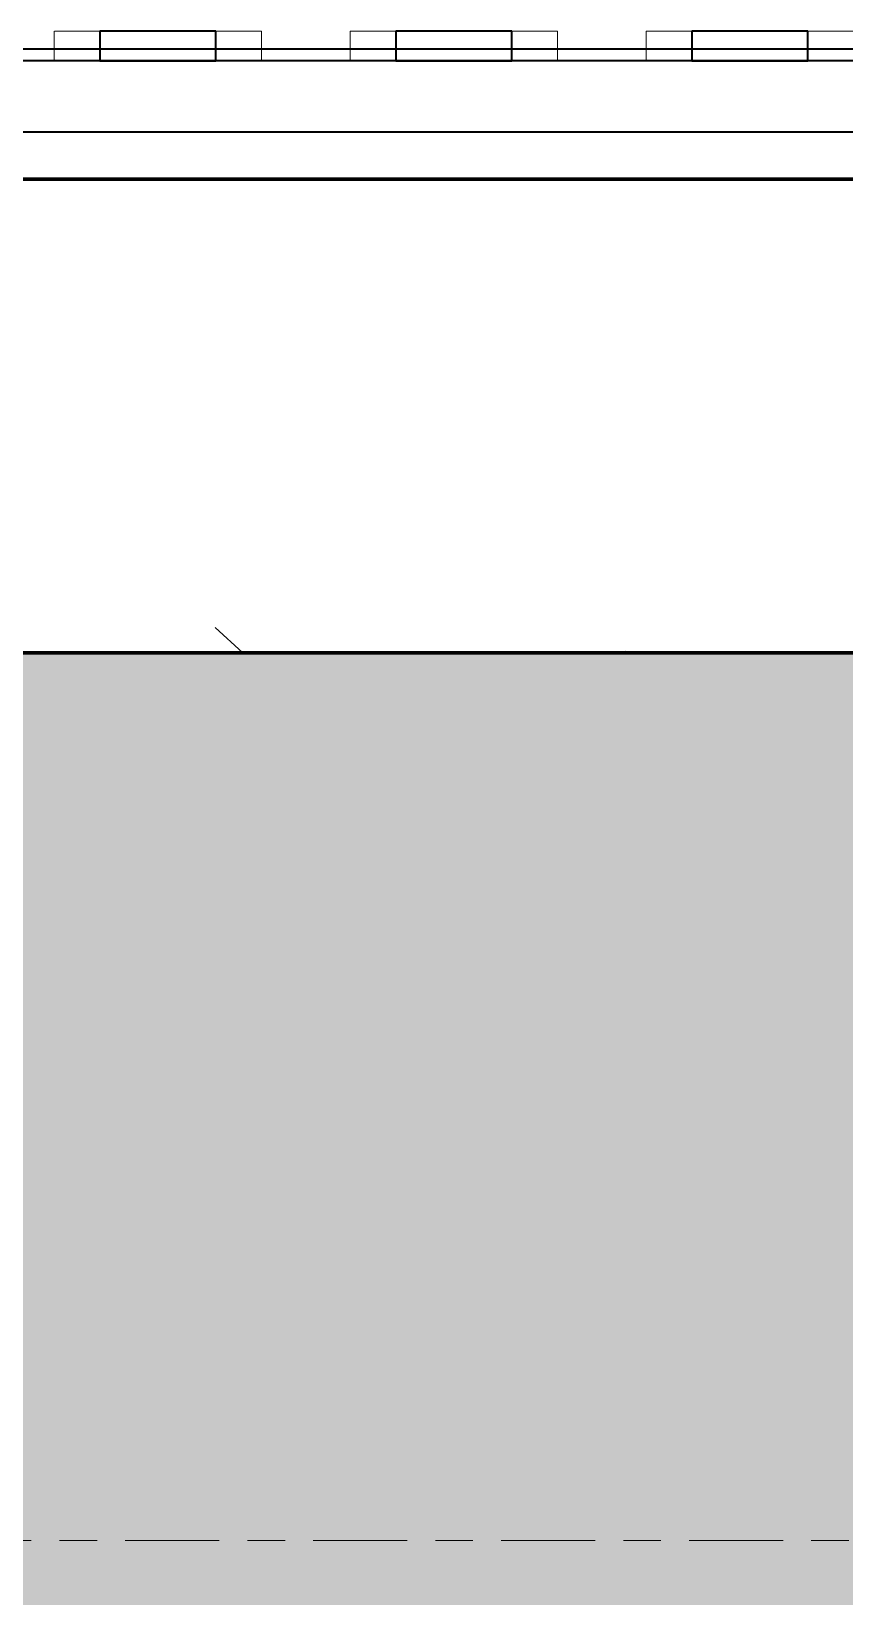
# Model space of a CAD drawing. Header units: millimetres. Extents: x -153298 to 620751, y -313239 to 250031.
# Drawn here: x 103391.8 to 103529.2, y -294156.3 to -293891.8 of the extents above; entities that cross this region are included whole.
import ezdxf

# ---------------------------------------------------------------- set-up
doc = ezdxf.new("R2010")
doc.units = ezdxf.units.MM
doc.linetypes.add('Centre', pattern=[31.75, 6.35, -4.7625, 15.875, -4.7625])
for name, color, linetype, lineweight in [('A-DETL', 7, 'Continuous', 70), ('A-DETL-GENF', 7, 'Continuous', 35), ('A-FLOR-FNSH', 7, 'Continuous', 70), ('A-FLOR-LEVL', 7, 'Continuous', 35), ('A-FLOR-PATT', 7, 'Continuous', 70), ('A-GENM', 7, 'Continuous', 9)]:
    doc.layers.add(name, color=color, linetype=linetype, lineweight=lineweight)
pattern_1 = [(50, (108217.3, -305821.75), (728.737, -63.756), [76.2, -838.2]), (355, (108217.3, -305821.75), (-140.972, 764.228), [60.96, -670.56]), (100.451, (108278, -305827.1), (587.77, 700.467), [64.76, -712.36]), (46.184, (108217.3, -305618.55), (1084.316, -168.17), [114.3, -1257.3]), (96.636, (108307.7, -305632.6), (949.61, 989.71), [97.14, -1068.54]), (351.184, (108217.3, -305618.6), (949.62, 989.7), [91.44, -1005.84]), (21, (108318.9, -305669.35), (606.458, -409.061), [76.2, -838.2]), (326, (108318.9, -305669.35), (247.208, 736.753), [60.96, -670.56]), (71.451, (108369.44, -305703.44), (853.668, 327.685), [64.76, -712.36]), (37.5, (108217.3, -305821.75), (12.3547, 338.2201), [33.528, -628.904, 33.528, -647.192, -673.1]), (37.5, (108217.3, -305821.75), (12.3547, 338.2201), [-1343.152, 33.528, -639.572]), (7.5, (108217.3, -305821.75), (267.279, 400.722), [33.528, -354.584, 33.528, -613.664, -256.54]), (7.5, (108217.3, -305821.75), (267.279, 400.722), [-1035.304, 33.528, -223.012]), (327.5, (107990.73, -305821.75), (542.3633, -22.9153), [33.528, -220.472, 33.528, -758.952, -1051.56]), (327.5, (107990.73, -305821.75), (542.3633, -22.9153), [-1046.48, 33.528, -1018.032]), (317.5, (107889.13, -305821.75), (592.517, 101.707), [33.528, -296.672, 33.528, -492.76, -746.76]), (317.5, (107889.13, -305821.75), (592.517, 101.707), [-856.488, 33.528, -713.232])]

# ---------------------------------------------------------------- blocks, each defined once
blk = doc.blocks.new('DPA_GM_Tactile Tile Line Base - Decision Tactile-16424243-2120-01 ENTRANCE 1 SECTION A')
at = {"layer": 'A-GENM', "color": 7}
for p, q in [((-879854.56, 102555), (-879854.56, 102550)), ((-879854.56, 102555), (-879854.56, 102552)), ((-879854.56, 102555), (-879854.56, 102552)), ((-879854.56, 102555), (-879854.56, 102552)), ((-879854.56, 102555), (-879854.56, 102552)), ((-879854.56, 102555), (-879854.56, 102552)), ((-879854.56, 102555), (-879854.56, 102552)), ((-879854.56, 102555), (-879854.56, 102552)), ((-879854.56, 102555), (-879854.56, 102552)), ((-879854.56, 102555), (-879854.56, 102552)), ((-879854.56, 102555), (-879854.56, 102552)), ((-879854.56, 102555), (-879854.56, 102552)), ((-879854.56, 102555), (-879854.56, 102552)), ((-879854.56, 102555), (-879854.56, 102552)), ((-879854.56, 102555), (-879854.56, 102552)), ((-879854.56, 102555), (-879854.56, 102552)), ((-879854.56, 102555), (-879854.56, 102552)), ((-879854.56, 102555), (-879854.56, 102552)), ((-879854.56, 102555), (-879854.56, 102552)), ((-879854.56, 102555), (-879854.56, 102552)), ((-879854.56, 102555), (-879854.56, 102552)), ((-879854.56, 102555), (-879854.56, 102552)), ((-879854.56, 102555), (-879854.56, 102552)), ((-879854.56, 102555), (-879854.56, 102552)), ((-879854.56, 102555), (-879854.56, 102552)), ((-879854.56, 102555), (-879854.56, 102552)), ((-879854.56, 102555), (-879854.56, 102552)), ((-879854.56, 102555), (-879854.56, 102552)), ((-879854.55, 102555), (-879846.86, 102555)), ((-879845.62, 102555), (-879853.79, 102555)), ((-879845.81, 102555), (-879845.81, 102555)), ((-879845.81, 102555), (-879845.81, 102555)), ((-879845.81, 102555), (-879845.81, 102555)), ((-879845.81, 102555), (-879845.81, 102555)), ((-879845.81, 102555), (-879845.81, 102555)), ((-879845.81, 102555), (-879845.81, 102555)), ((-879845.81, 102555), (-879845.81, 102555)), ((-879845.81, 102555), (-879845.81, 102555)), ((-879845.81, 102555), (-879845.81, 102555)), ((-879845.81, 102555), (-879845.81, 102555)), ((-879845.81, 102555), (-879845.81, 102555)), ((-879845.81, 102555), (-879845.81, 102555)), ((-879845.81, 102555), (-879845.81, 102555)), ((-879845.81, 102555), (-879845.81, 102555)), ((-879845.81, 102555), (-879845.81, 102555)), ((-879845.81, 102555), (-879845.81, 102555)), ((-879845.81, 102555), (-879845.81, 102555)), ((-879845.81, 102555), (-879845.81, 102555)), ((-879845.81, 102555), (-879845.81, 102555)), ((-879845.81, 102555), (-879845.81, 102555)), ((-879845.81, 102555), (-879845.81, 102555)), ((-879845.81, 102555), (-879845.81, 102555)), ((-879845.81, 102555), (-879845.81, 102555)), ((-879845.81, 102555), (-879845.81, 102555)), ((-879845.81, 102555), (-879845.81, 102555)), ((-879845.81, 102555), (-879845.81, 102555)), ((-879845.81, 102555), (-879845.81, 102555)), ((-879837.06, 102555), (-879845.63, 102555)), ((-879845.63, 102555), (-879837.06, 102555)), ((-879837.06, 102555), (-879845.63, 102555)), ((-879845.63, 102555), (-879837.06, 102555)), ((-879837.06, 102555), (-879845.63, 102555)), ((-879845.63, 102555), (-879837.06, 102555)), ((-879837.06, 102555), (-879845.63, 102555)), ((-879845.63, 102555), (-879837.06, 102555)), ((-879837.06, 102555), (-879845.63, 102555)), ((-879845.63, 102555), (-879837.06, 102555)), ((-879837.06, 102555), (-879845.63, 102555)), ((-879845.63, 102555), (-879837.06, 102555)), ((-879837.06, 102555), (-879845.63, 102555)), ((-879845.63, 102555), (-879837.06, 102555)), ((-879837.06, 102555), (-879845.63, 102555)), ((-879845.63, 102555), (-879837.06, 102555)), ((-879837.06, 102555), (-879845.63, 102555)), ((-879845.63, 102555), (-879837.06, 102555)), ((-879837.06, 102555), (-879845.63, 102555)), ((-879845.63, 102555), (-879837.06, 102555)), ((-879837.06, 102555), (-879845.63, 102555)), ((-879845.63, 102555), (-879837.06, 102555)), ((-879837.06, 102555), (-879845.63, 102555)), ((-879845.63, 102555), (-879837.06, 102555)), ((-879837.06, 102555), (-879845.63, 102555)), ((-879845.63, 102555), (-879837.06, 102555)), ((-879837.06, 102555), (-879845.63, 102555)), ((-879845.63, 102555), (-879837.06, 102555)), ((-879837.06, 102555), (-879845.63, 102555)), ((-879845.63, 102555), (-879837.06, 102555)), ((-879837.06, 102555), (-879845.63, 102555)), ((-879845.63, 102555), (-879837.06, 102555)), ((-879837.06, 102555), (-879845.63, 102555)), ((-879845.63, 102555), (-879837.06, 102555)), ((-879837.06, 102555), (-879845.63, 102555)), ((-879845.63, 102555), (-879837.06, 102555)), ((-879837.06, 102555), (-879845.63, 102555)), ((-879845.63, 102555), (-879837.06, 102555)), ((-879837.06, 102555), (-879845.63, 102555)), ((-879845.63, 102555), (-879837.06, 102555)), ((-879837.06, 102555), (-879845.63, 102555)), ((-879845.63, 102555), (-879837.06, 102555)), ((-879837.06, 102555), (-879845.63, 102555)), ((-879845.63, 102555), (-879837.06, 102555)), ((-879837.06, 102555), (-879845.63, 102555)), ((-879845.63, 102555), (-879837.06, 102555)), ((-879837.06, 102555), (-879845.63, 102555)), ((-879845.63, 102555), (-879837.06, 102555)), ((-879837.06, 102555), (-879845.63, 102555)), ((-879845.63, 102555), (-879837.06, 102555)), ((-879837.06, 102555), (-879845.63, 102555)), ((-879845.63, 102555), (-879837.06, 102555)), ((-879837.06, 102555), (-879845.63, 102555)), ((-879845.63, 102555), (-879837.06, 102555)), ((-879837.06, 102555), (-879845.6, 102555)), ((-879820.33, 102555), (-879837.06, 102555)), ((-879837.06, 102555), (-879837.06, 102555)), ((-879837.06, 102555), (-879837.06, 102555)), ((-879837.06, 102555), (-879837.06, 102555)), ((-879837.06, 102555), (-879837.06, 102555)), ((-879837.06, 102555), (-879837.06, 102555)), ((-879837.06, 102555), (-879837.06, 102555)), ((-879837.06, 102555), (-879837.06, 102555)), ((-879837.06, 102555), (-879837.06, 102555)), ((-879837.06, 102555), (-879837.06, 102555)), ((-879837.06, 102555), (-879837.06, 102555)), ((-879837.06, 102555), (-879837.06, 102555)), ((-879837.06, 102555), (-879837.06, 102555)), ((-879837.06, 102555), (-879837.06, 102555)), ((-879837.06, 102555), (-879837.06, 102555)), ((-879837.06, 102555), (-879837.06, 102555)), ((-879837.06, 102555), (-879837.06, 102555)), ((-879837.06, 102555), (-879837.06, 102555)), ((-879837.06, 102555), (-879837.06, 102555)), ((-879837.06, 102555), (-879837.06, 102555)), ((-879837.06, 102555), (-879837.06, 102555)), ((-879837.06, 102555), (-879837.06, 102555)), ((-879837.06, 102555), (-879837.06, 102555)), ((-879837.06, 102555), (-879837.06, 102555)), ((-879837.06, 102555), (-879837.06, 102555)), ((-879837.06, 102555), (-879837.06, 102555)), ((-879837.06, 102555), (-879837.06, 102555)), ((-879837.06, 102555), (-879837.06, 102555)), ((-879827.26, 102555), (-879819.58, 102555)), ((-879819.56, 102550), (-879819.56, 102555)), ((-879819.56, 102552), (-879819.56, 102555)), ((-879819.56, 102552), (-879819.56, 102555)), ((-879819.56, 102552), (-879819.56, 102555)), ((-879819.56, 102552), (-879819.56, 102555)), ((-879819.56, 102552), (-879819.56, 102555)), ((-879819.56, 102552), (-879819.56, 102555)), ((-879819.56, 102552), (-879819.56, 102555)), ((-879819.56, 102552), (-879819.56, 102555)), ((-879819.56, 102552), (-879819.56, 102555)), ((-879819.56, 102552), (-879819.56, 102555)), ((-879819.56, 102552), (-879819.56, 102555)), ((-879819.56, 102552), (-879819.56, 102555)), ((-879819.56, 102552), (-879819.56, 102555)), ((-879819.56, 102552), (-879819.56, 102555)), ((-879819.56, 102552), (-879819.56, 102555)), ((-879819.56, 102552), (-879819.56, 102555)), ((-879819.56, 102552), (-879819.56, 102555)), ((-879819.56, 102552), (-879819.56, 102555)), ((-879819.56, 102552), (-879819.56, 102555)), ((-879819.56, 102552), (-879819.56, 102555)), ((-879819.56, 102552), (-879819.56, 102555)), ((-879819.56, 102552), (-879819.56, 102555)), ((-879819.56, 102552), (-879819.56, 102555)), ((-879819.56, 102552), (-879819.56, 102555)), ((-879819.56, 102552), (-879819.56, 102555)), ((-879819.56, 102552), (-879819.56, 102555)), ((-879819.56, 102552), (-879819.56, 102555)), ((-879804.56, 102555), (-879804.56, 102550)), ((-879804.56, 102555), (-879804.56, 102552)), ((-879804.56, 102555), (-879804.56, 102552)), ((-879804.56, 102555), (-879804.56, 102552)), ((-879804.56, 102555), (-879804.56, 102552)), ((-879804.56, 102555), (-879804.56, 102552)), ((-879804.56, 102555), (-879804.56, 102552)), ((-879804.56, 102555), (-879804.56, 102552)), ((-879804.56, 102555), (-879804.56, 102552)), ((-879804.56, 102555), (-879804.56, 102552)), ((-879804.56, 102555), (-879804.56, 102552)), ((-879804.56, 102555), (-879804.56, 102552)), ((-879804.56, 102555), (-879804.56, 102552)), ((-879804.56, 102555), (-879804.56, 102552)), ((-879804.56, 102555), (-879804.56, 102552)), ((-879804.56, 102555), (-879804.56, 102552)), ((-879804.56, 102555), (-879804.56, 102552)), ((-879804.56, 102555), (-879804.56, 102552)), ((-879804.56, 102555), (-879804.56, 102552)), ((-879804.56, 102555), (-879804.56, 102552)), ((-879804.56, 102555), (-879804.56, 102552)), ((-879804.56, 102555), (-879804.56, 102552)), ((-879804.56, 102555), (-879804.56, 102552)), ((-879804.56, 102555), (-879804.56, 102552)), ((-879804.56, 102555), (-879804.56, 102552)), ((-879804.56, 102555), (-879804.56, 102552)), ((-879804.56, 102555), (-879804.56, 102552)), ((-879804.56, 102555), (-879804.56, 102552)), ((-879804.55, 102555), (-879796.86, 102555)), ((-879801.96, 102555), (-879803.79, 102555)), ((-879802.22, 102555), (-879802.22, 102555)), ((-879802.22, 102555), (-879802.22, 102555)), ((-879802.22, 102555), (-879802.22, 102555)), ((-879802.22, 102555), (-879802.22, 102555)), ((-879802.22, 102555), (-879802.22, 102555)), ((-879802.22, 102555), (-879802.22, 102555)), ((-879802.22, 102555), (-879802.22, 102555)), ((-879802.22, 102555), (-879802.22, 102555)), ((-879802.22, 102555), (-879802.22, 102555)), ((-879802.22, 102555), (-879802.22, 102555)), ((-879802.22, 102555), (-879802.22, 102555)), ((-879802.22, 102555), (-879802.22, 102555)), ((-879802.22, 102555), (-879802.22, 102555)), ((-879802.22, 102555), (-879802.22, 102555)), ((-879802.22, 102555), (-879802.22, 102555)), ((-879802.22, 102555), (-879802.22, 102555)), ((-879802.22, 102555), (-879802.22, 102555)), ((-879802.22, 102555), (-879802.22, 102555)), ((-879802.22, 102555), (-879802.22, 102555)), ((-879802.22, 102555), (-879802.22, 102555)), ((-879802.22, 102555), (-879802.22, 102555)), ((-879802.22, 102555), (-879802.22, 102555)), ((-879802.22, 102555), (-879802.22, 102555)), ((-879802.22, 102555), (-879802.22, 102555)), ((-879802.22, 102555), (-879802.22, 102555)), ((-879802.22, 102555), (-879802.22, 102555)), ((-879802.22, 102555), (-879802.22, 102555)), ((-879787.06, 102555), (-879801.75, 102555)), ((-879801.75, 102555), (-879787.06, 102555)), ((-879787.06, 102555), (-879801.75, 102555)), ((-879801.75, 102555), (-879787.06, 102555)), ((-879787.06, 102555), (-879801.75, 102555)), ((-879801.75, 102555), (-879787.06, 102555)), ((-879787.06, 102555), (-879801.75, 102555)), ((-879801.75, 102555), (-879787.06, 102555)), ((-879787.06, 102555), (-879801.75, 102555)), ((-879801.75, 102555), (-879787.06, 102555)), ((-879787.06, 102555), (-879801.75, 102555)), ((-879801.75, 102555), (-879787.06, 102555)), ((-879787.06, 102555), (-879801.75, 102555)), ((-879801.75, 102555), (-879787.06, 102555)), ((-879787.06, 102555), (-879801.75, 102555)), ((-879801.75, 102555), (-879787.06, 102555)), ((-879787.06, 102555), (-879801.75, 102555)), ((-879801.75, 102555), (-879787.06, 102555)), ((-879787.06, 102555), (-879801.75, 102555)), ((-879801.75, 102555), (-879787.06, 102555)), ((-879787.06, 102555), (-879801.75, 102555)), ((-879801.75, 102555), (-879787.06, 102555)), ((-879787.06, 102555), (-879801.75, 102555)), ((-879801.75, 102555), (-879787.06, 102555)), ((-879787.06, 102555), (-879801.75, 102555)), ((-879801.75, 102555), (-879787.06, 102555)), ((-879787.06, 102555), (-879801.75, 102555)), ((-879801.75, 102555), (-879787.06, 102555)), ((-879787.06, 102555), (-879801.75, 102555)), ((-879801.75, 102555), (-879787.06, 102555)), ((-879787.06, 102555), (-879801.75, 102555)), ((-879801.75, 102555), (-879787.06, 102555)), ((-879787.06, 102555), (-879801.75, 102555)), ((-879801.75, 102555), (-879787.06, 102555)), ((-879787.06, 102555), (-879801.75, 102555)), ((-879801.75, 102555), (-879787.06, 102555)), ((-879787.06, 102555), (-879801.75, 102555)), ((-879801.75, 102555), (-879787.06, 102555)), ((-879787.06, 102555), (-879801.75, 102555)), ((-879801.75, 102555), (-879787.06, 102555)), ((-879787.06, 102555), (-879801.75, 102555)), ((-879801.75, 102555), (-879787.06, 102555)), ((-879787.06, 102555), (-879801.75, 102555)), ((-879801.75, 102555), (-879787.06, 102555)), ((-879787.06, 102555), (-879801.75, 102555)), ((-879801.75, 102555), (-879787.06, 102555)), ((-879787.06, 102555), (-879801.75, 102555)), ((-879801.75, 102555), (-879787.06, 102555)), ((-879787.06, 102555), (-879801.75, 102555)), ((-879801.75, 102555), (-879787.06, 102555)), ((-879787.06, 102555), (-879801.75, 102555)), ((-879801.75, 102555), (-879787.06, 102555)), ((-879787.06, 102555), (-879801.75, 102555)), ((-879801.75, 102555), (-879787.06, 102555)), ((-879787.06, 102555), (-879801.71, 102555)), ((-879772.34, 102555), (-879787.02, 102555)), ((-879787.02, 102555), (-879772.3, 102555)), ((-879772.3, 102555), (-879787.02, 102555)), ((-879787.02, 102555), (-879772.3, 102555)), ((-879772.3, 102555), (-879787.02, 102555)), ((-879787.02, 102555), (-879772.3, 102555)), ((-879772.3, 102555), (-879787.02, 102555)), ((-879787.02, 102555), (-879772.3, 102555)), ((-879772.3, 102555), (-879787.02, 102555)), ((-879787.02, 102555), (-879772.3, 102555)), ((-879772.3, 102555), (-879787.02, 102555)), ((-879787.02, 102555), (-879772.3, 102555)), ((-879772.3, 102555), (-879787.02, 102555)), ((-879787.02, 102555), (-879772.3, 102555)), ((-879772.3, 102555), (-879787.02, 102555)), ((-879787.02, 102555), (-879772.3, 102555)), ((-879772.3, 102555), (-879787.02, 102555)), ((-879787.02, 102555), (-879772.3, 102555)), ((-879772.3, 102555), (-879787.02, 102555)), ((-879787.02, 102555), (-879772.3, 102555)), ((-879772.3, 102555), (-879787.02, 102555)), ((-879787.02, 102555), (-879772.3, 102555)), ((-879772.3, 102555), (-879787.02, 102555)), ((-879787.02, 102555), (-879772.3, 102555)), ((-879772.3, 102555), (-879787.02, 102555)), ((-879787.02, 102555), (-879772.3, 102555)), ((-879772.3, 102555), (-879787.02, 102555)), ((-879787.02, 102555), (-879772.3, 102555)), ((-879772.3, 102555), (-879787.02, 102555)), ((-879787.02, 102555), (-879772.3, 102555)), ((-879772.3, 102555), (-879787.02, 102555)), ((-879787.02, 102555), (-879772.3, 102555)), ((-879772.3, 102555), (-879787.02, 102555)), ((-879787.02, 102555), (-879772.3, 102555)), ((-879772.3, 102555), (-879787.02, 102555)), ((-879787.02, 102555), (-879772.3, 102555)), ((-879772.3, 102555), (-879787.02, 102555)), ((-879787.02, 102555), (-879772.3, 102555)), ((-879772.3, 102555), (-879787.02, 102555)), ((-879787.02, 102555), (-879772.3, 102555)), ((-879772.3, 102555), (-879787.02, 102555)), ((-879787.02, 102555), (-879772.3, 102555)), ((-879772.3, 102555), (-879787.02, 102555)), ((-879787.02, 102555), (-879772.3, 102555)), ((-879772.3, 102555), (-879787.02, 102555)), ((-879787.02, 102555), (-879772.3, 102555)), ((-879772.3, 102555), (-879787.02, 102555)), ((-879787.02, 102555), (-879772.3, 102555)), ((-879772.3, 102555), (-879787.02, 102555)), ((-879787.02, 102555), (-879772.3, 102555)), ((-879772.3, 102555), (-879787.02, 102555)), ((-879787.02, 102555), (-879772.3, 102555)), ((-879772.3, 102555), (-879787.02, 102555)), ((-879787.02, 102555), (-879772.3, 102555)), ((-879772.3, 102555), (-879787.02, 102555)), ((-879777.26, 102555), (-879769.58, 102555)), ((-879770.33, 102555), (-879772.16, 102555)), ((-879771.91, 102555), (-879771.91, 102555)), ((-879771.91, 102555), (-879771.91, 102555)), ((-879771.91, 102555), (-879771.91, 102555)), ((-879771.91, 102555), (-879771.91, 102555)), ((-879771.91, 102555), (-879771.91, 102555)), ((-879771.91, 102555), (-879771.91, 102555)), ((-879771.91, 102555), (-879771.91, 102555)), ((-879771.91, 102555), (-879771.91, 102555)), ((-879771.91, 102555), (-879771.91, 102555)), ((-879771.91, 102555), (-879771.91, 102555)), ((-879771.91, 102555), (-879771.91, 102555)), ((-879771.91, 102555), (-879771.91, 102555)), ((-879771.91, 102555), (-879771.91, 102555)), ((-879771.91, 102555), (-879771.91, 102555)), ((-879771.91, 102555), (-879771.91, 102555)), ((-879771.91, 102555), (-879771.91, 102555)), ((-879771.91, 102555), (-879771.91, 102555)), ((-879771.91, 102555), (-879771.91, 102555)), ((-879771.91, 102555), (-879771.91, 102555)), ((-879771.91, 102555), (-879771.91, 102555)), ((-879771.91, 102555), (-879771.91, 102555)), ((-879771.91, 102555), (-879771.91, 102555)), ((-879771.91, 102555), (-879771.91, 102555)), ((-879771.91, 102555), (-879771.91, 102555)), ((-879771.91, 102555), (-879771.91, 102555)), ((-879771.91, 102555), (-879771.91, 102555)), ((-879771.91, 102555), (-879771.91, 102555)), ((-879769.56, 102550), (-879769.56, 102555)), ((-879769.56, 102552), (-879769.56, 102555)), ((-879769.56, 102552), (-879769.56, 102555)), ((-879769.56, 102552), (-879769.56, 102555)), ((-879769.56, 102552), (-879769.56, 102555)), ((-879769.56, 102552), (-879769.56, 102555)), ((-879769.56, 102552), (-879769.56, 102555)), ((-879769.56, 102552), (-879769.56, 102555)), ((-879769.56, 102552), (-879769.56, 102555)), ((-879769.56, 102552), (-879769.56, 102555)), ((-879769.56, 102552), (-879769.56, 102555)), ((-879769.56, 102552), (-879769.56, 102555)), ((-879769.56, 102552), (-879769.56, 102555)), ((-879769.56, 102552), (-879769.56, 102555)), ((-879769.56, 102552), (-879769.56, 102555)), ((-879769.56, 102552), (-879769.56, 102555)), ((-879769.56, 102552), (-879769.56, 102555)), ((-879769.56, 102552), (-879769.56, 102555)), ((-879769.56, 102552), (-879769.56, 102555)), ((-879769.56, 102552), (-879769.56, 102555)), ((-879769.56, 102552), (-879769.56, 102555)), ((-879769.56, 102552), (-879769.56, 102555)), ((-879769.56, 102552), (-879769.56, 102555)), ((-879769.56, 102552), (-879769.56, 102555)), ((-879769.56, 102552), (-879769.56, 102555)), ((-879769.56, 102552), (-879769.56, 102555)), ((-879769.56, 102552), (-879769.56, 102555)), ((-879769.56, 102552), (-879769.56, 102555)), ((-879754.56, 102555), (-879754.56, 102550)), ((-879754.56, 102555), (-879754.56, 102552)), ((-879754.56, 102555), (-879754.56, 102552)), ((-879754.56, 102555), (-879754.56, 102552)), ((-879754.56, 102555), (-879754.56, 102552)), ((-879754.56, 102555), (-879754.56, 102552)), ((-879754.56, 102555), (-879754.56, 102552)), ((-879754.56, 102555), (-879754.56, 102552)), ((-879754.56, 102555), (-879754.56, 102552)), ((-879754.56, 102555), (-879754.56, 102552)), ((-879754.56, 102555), (-879754.56, 102552)), ((-879754.56, 102555), (-879754.56, 102552)), ((-879754.56, 102555), (-879754.56, 102552)), ((-879754.56, 102555), (-879754.56, 102552)), ((-879754.56, 102555), (-879754.56, 102552)), ((-879754.56, 102555), (-879754.56, 102552)), ((-879754.56, 102555), (-879754.56, 102552)), ((-879754.56, 102555), (-879754.56, 102552)), ((-879754.56, 102555), (-879754.56, 102552)), ((-879754.56, 102555), (-879754.56, 102552)), ((-879754.56, 102555), (-879754.56, 102552)), ((-879754.56, 102555), (-879754.56, 102552)), ((-879754.56, 102555), (-879754.56, 102552)), ((-879754.56, 102555), (-879754.56, 102552)), ((-879754.56, 102555), (-879754.56, 102552)), ((-879754.56, 102555), (-879754.56, 102552)), ((-879754.56, 102555), (-879754.56, 102552)), ((-879754.56, 102555), (-879754.56, 102552)), ((-879754.55, 102555), (-879746.86, 102555)), ((-879737.06, 102555), (-879753.79, 102555)), ((-879728.53, 102555), (-879737.06, 102555)), ((-879737.06, 102555), (-879737.06, 102555)), ((-879737.06, 102555), (-879728.41, 102555)), ((-879728.41, 102555), (-879737.06, 102555)), ((-879737.06, 102555), (-879737.06, 102555)), ((-879737.06, 102555), (-879728.41, 102555)), ((-879728.41, 102555), (-879737.06, 102555)), ((-879737.06, 102555), (-879737.06, 102555)), ((-879737.06, 102555), (-879728.41, 102555)), ((-879728.41, 102555), (-879737.06, 102555)), ((-879737.06, 102555), (-879728.41, 102555)), ((-879728.41, 102555), (-879737.06, 102555)), ((-879737.06, 102555), (-879737.06, 102555)), ((-879737.06, 102555), (-879728.41, 102555)), ((-879728.41, 102555), (-879737.06, 102555)), ((-879737.06, 102555), (-879737.06, 102555)), ((-879737.06, 102555), (-879728.41, 102555)), ((-879728.41, 102555), (-879737.06, 102555)), ((-879737.06, 102555), (-879737.06, 102555)), ((-879737.06, 102555), (-879737.06, 102555)), ((-879737.06, 102555), (-879728.41, 102555)), ((-879728.41, 102555), (-879737.06, 102555)), ((-879737.06, 102555), (-879737.06, 102555)), ((-879737.06, 102555), (-879728.41, 102555)), ((-879728.41, 102555), (-879737.06, 102555)), ((-879737.06, 102555), (-879737.06, 102555)), ((-879737.06, 102555), (-879728.41, 102555)), ((-879728.41, 102555), (-879737.06, 102555)), ((-879737.06, 102555), (-879728.41, 102555)), ((-879728.41, 102555), (-879737.06, 102555)), ((-879737.06, 102555), (-879737.06, 102555)), ((-879737.06, 102555), (-879728.41, 102555)), ((-879728.41, 102555), (-879737.06, 102555)), ((-879737.06, 102555), (-879737.06, 102555)), ((-879737.06, 102555), (-879728.41, 102555)), ((-879728.41, 102555), (-879737.06, 102555)), ((-879737.06, 102555), (-879737.06, 102555)), ((-879737.06, 102555), (-879737.06, 102555)), ((-879737.06, 102555), (-879728.41, 102555)), ((-879728.41, 102555), (-879737.06, 102555)), ((-879737.06, 102555), (-879737.06, 102555)), ((-879737.06, 102555), (-879728.41, 102555)), ((-879728.41, 102555), (-879737.06, 102555)), ((-879737.06, 102555), (-879737.06, 102555)), ((-879737.06, 102555), (-879728.41, 102555)), ((-879728.41, 102555), (-879737.06, 102555)), ((-879737.06, 102555), (-879728.41, 102555)), ((-879728.41, 102555), (-879737.06, 102555)), ((-879737.06, 102555), (-879737.06, 102555)), ((-879737.06, 102555), (-879728.41, 102555)), ((-879728.41, 102555), (-879737.06, 102555)), ((-879737.06, 102555), (-879737.06, 102555)), ((-879737.06, 102555), (-879728.41, 102555)), ((-879728.41, 102555), (-879737.06, 102555)), ((-879737.06, 102555), (-879737.06, 102555)), ((-879737.06, 102555), (-879737.06, 102555)), ((-879737.06, 102555), (-879728.41, 102555)), ((-879728.41, 102555), (-879737.06, 102555)), ((-879737.06, 102555), (-879737.06, 102555)), ((-879737.06, 102555), (-879728.41, 102555)), ((-879728.41, 102555), (-879737.06, 102555)), ((-879737.06, 102555), (-879737.06, 102555)), ((-879737.06, 102555), (-879728.41, 102555)), ((-879728.41, 102555), (-879737.06, 102555)), ((-879737.06, 102555), (-879728.41, 102555)), ((-879728.41, 102555), (-879737.06, 102555)), ((-879737.06, 102555), (-879737.06, 102555)), ((-879737.06, 102555), (-879728.41, 102555)), ((-879728.41, 102555), (-879737.06, 102555)), ((-879737.06, 102555), (-879737.06, 102555)), ((-879737.06, 102555), (-879728.41, 102555)), ((-879728.41, 102555), (-879737.06, 102555)), ((-879737.06, 102555), (-879737.06, 102555)), ((-879737.06, 102555), (-879737.06, 102555)), ((-879737.06, 102555), (-879728.41, 102555)), ((-879728.41, 102555), (-879737.06, 102555)), ((-879737.06, 102555), (-879737.06, 102555)), ((-879737.06, 102555), (-879728.41, 102555)), ((-879728.41, 102555), (-879737.06, 102555)), ((-879737.06, 102555), (-879737.06, 102555)), ((-879737.06, 102555), (-879728.41, 102555)), ((-879728.41, 102555), (-879737.06, 102555)), ((-879720.33, 102555), (-879728.41, 102555)), ((-879728.31, 102555), (-879728.31, 102555)), ((-879728.31, 102555), (-879728.31, 102555)), ((-879728.31, 102555), (-879728.31, 102555)), ((-879728.31, 102555), (-879728.31, 102555)), ((-879728.31, 102555), (-879728.31, 102555)), ((-879728.31, 102555), (-879728.31, 102555)), ((-879728.31, 102555), (-879728.31, 102555)), ((-879728.31, 102555), (-879728.31, 102555)), ((-879728.31, 102555), (-879728.31, 102555)), ((-879728.31, 102555), (-879728.31, 102555)), ((-879728.31, 102555), (-879728.31, 102555)), ((-879728.31, 102555), (-879728.31, 102555)), ((-879728.31, 102555), (-879728.31, 102555)), ((-879728.31, 102555), (-879728.31, 102555)), ((-879728.31, 102555), (-879728.31, 102555)), ((-879728.31, 102555), (-879728.31, 102555)), ((-879728.31, 102555), (-879728.31, 102555)), ((-879728.31, 102555), (-879728.31, 102555)), ((-879728.31, 102555), (-879728.31, 102555)), ((-879728.31, 102555), (-879728.31, 102555)), ((-879728.31, 102555), (-879728.31, 102555)), ((-879728.31, 102555), (-879728.31, 102555)), ((-879728.31, 102555), (-879728.31, 102555)), ((-879728.31, 102555), (-879728.31, 102555)), ((-879728.31, 102555), (-879728.31, 102555)), ((-879728.31, 102555), (-879728.31, 102555)), ((-879728.31, 102555), (-879728.31, 102555)), ((-879727.26, 102555), (-879719.58, 102555)), ((-879862.06, 102552), (-879854.17, 102552)), ((-879862.06, 102552), (-879854.17, 102552)), ((-879862.06, 102552), (-879854.17, 102552)), ((-879862.06, 102552), (-879854.17, 102552)), ((-879819.95, 102552), (-879804.17, 102552)), ((-879819.95, 102552), (-879804.17, 102552)), ((-879819.95, 102552), (-879804.17, 102552)), ((-879819.95, 102552), (-879804.17, 102552)), ((-879769.95, 102552), (-879754.17, 102552)), ((-879769.95, 102552), (-879754.17, 102552)), ((-879769.95, 102552), (-879754.17, 102552)), ((-879769.95, 102552), (-879754.17, 102552))]:
    blk.add_line(p, q, dxfattribs=at)
at = {"layer": 'A-GENM', "color": 7, "lineweight": 35}
for p, q in [((-879827.26, 102555), (-879846.86, 102555)), ((-879846.86, 102555), (-879846.86, 102550)), ((-879827.26, 102550), (-879827.26, 102555)), ((-879777.26, 102555), (-879796.86, 102555)), ((-879796.86, 102555), (-879796.86, 102550)), ((-879777.26, 102550), (-879777.26, 102555)), ((-879727.26, 102555), (-879746.86, 102555)), ((-879746.86, 102555), (-879746.86, 102550)), ((-879727.26, 102550), (-879727.26, 102555)), ((-879647.84, 102552), (-879862.06, 102552)), ((-879846.86, 102550), (-879827.26, 102550)), ((-879796.86, 102550), (-879777.26, 102550)), ((-879746.86, 102550), (-879727.26, 102550)), ((-879862.06, 102538), (-879562.06, 102538))]:
    blk.add_line(p, q, dxfattribs=at)

msp = doc.modelspace()

# ---------------------------------------------------------------- hatches: boundary and pattern name
at = {"layer": 'A-DETL-GENF', "lineweight": 9}
h = msp.add_hatch(dxfattribs=at)
h.set_pattern_fill('FP_1', style=0, pattern_type=2)
h.set_pattern_definition(pattern_1)
h.paths.add_polyline_path([(101565.4353, -307197.3524), (102467.8829, -307197.3524), (102467.8829, -305576.753), (103017.8806, -305576.753), (103017.8806, -305376.753), (112467.88, -305376.753), (112467.88, -307197.3524), (113867.88, -307197.3524), (113867.88, -305376.753), (122092.9315, -305376.753), (122092.9315, -306676.753), (123867.88, -306676.753), (123867.88, -307197.3524), (125267.88, -307197.3524), (125267.88, -305976.753), (130003.88, -305976.753), (130003.88, -305376.753), (134337.5502, -305376.753), (134337.5502, -305576.753), (140337.5298, -305576.753), (140337.5298, -304376.753), (130003.88, -304376.753), (130003.88, -304416.753), (129803.88, -304416.753), (129803.88, -305776.753), (124213.88, -305776.753), (124213.88, -304376.753), (113867.88, -304376.753), (113867.88, -298652.784), (119380.88, -301835.716), (119380.88, -302507.753), (119880.88, -302507.753), (119880.8933, -301835.7237), (114011.0238, -298446.753), (112467.88, -298446.753), (112467.88, -298307.753), (112558.3958, -298307.753), (112558.3958, -297707.753), (112058.3958, -297707.753), (112058.3958, -298307.753), (112158.3958, -298307.753), (112158.3958, -298446.753), (104188.1926, -298446.753), (104188.1926, -294036.753), (103988.1926, -294036.753), (103988.1926, -293996.753), (100313.1276, -293996.753), (100322.5695, -294083.8958), (99995.5431, -294083.8958), (100012.5695, -294241.0387), (99685.5431, -294241.0387), (99702.5695, -294398.1815), (99375.5431, -294398.1815), (99392.5695, -294555.3244), (99065.5431, -294555.3244), (99082.5695, -294712.4672), (98755.5431, -294712.4672), (98772.5695, -294869.6101), (98445.5431, -294869.6101), (98459.319, -294996.753), (98431.8802, -294996.753), (98431.8802, -295296.753), (99036.3182, -295296.753), (99036.3182, -295013.3142), (99966.8802, -294541.6008), (99966.8802, -294696.753), (100266.8802, -294696.753), (100266.8802, -294496.753), (103688.1926, -294496.753), (103688.1926, -298446.753), (80330.7286, -298446.753), (80330.7286, -299646.753), (101067.8829, -299646.753), (101067.8829, -304376.753), (80330.7286, -304376.753), (80330.7286, -305576.753), (101067.8829, -305576.753), (101067.8829, -307197.3524)])
h.paths.add_polyline_path([(112467.88, -304376.753), (102467.8829, -304376.753), (102467.8829, -299646.753), (112467.88, -299646.753), (112467.88, -304301.2027)])
h.paths.add_polyline_path([(132836.6797, -299646.753), (140337.5298, -299646.753), (140337.5298, -298446.753), (122478.88, -298446.753), (116617.88, -295053.5424), (116617.88, -293996.753), (116117.88, -293996.753), (116117.88, -295341.8187), (123553.6755, -299646.753), (130961.4671, -299646.753)])
at = {"layer": 'A-FLOR-PATT', "lineweight": 9}
h = msp.add_hatch(dxfattribs=at)
h.set_pattern_fill('FP_1', style=0, pattern_type=2)
h.set_pattern_definition(pattern_1)
h.paths.add_polyline_path([(103770.8853, -293916.753), (103988.1926, -293916.753), (103988.1926, -293896.753), (100267.88, -293896.753), (100267.88, -293916.753), (103653.6846, -293916.753)])
h = msp.add_hatch(dxfattribs=at)
h.set_pattern_fill('FP_1', style=0, pattern_type=2)
h.set_pattern_definition(pattern_1)
h.paths.add_polyline_path([(103770.8853, -293916.753), (103988.1926, -293916.753), (103988.1926, -293896.753), (100267.88, -293896.753), (100267.88, -293916.753), (103653.6846, -293916.753)])
h = msp.add_hatch(dxfattribs=at)
h.set_pattern_fill('FP_1', style=0, pattern_type=2)
h.set_pattern_definition(pattern_1)
h.paths.add_polyline_path([(103770.8853, -293996.753), (103988.1926, -293996.753), (103988.1926, -293916.753), (100267.88, -293916.753), (100267.88, -293996.753), (103536.4838, -293996.753)])
h = msp.add_hatch(dxfattribs=at)
h.set_pattern_fill('FP_1', style=0, pattern_type=2)
h.set_pattern_definition(pattern_1)
h.paths.add_polyline_path([(103770.8853, -293996.753), (103988.1926, -293996.753), (103988.1926, -293916.753), (100267.88, -293916.753), (100267.88, -293996.753), (103536.4838, -293996.753)])

# ---------------------------------------------------------------- linework, layer by layer
at = {"layer": 'A-DETL', "color": 7}
msp.add_line((103988.1926, -293996.753), (100313.1276, -293996.753), dxfattribs=at)
at = {"layer": 'A-FLOR-FNSH', "color": 7, "lineweight": 35}
msp.add_line((103988.1926, -293896.753), (100267.88, -293896.753), dxfattribs=at)
at = {"layer": 'A-FLOR-FNSH', "color": 7}
for p, q in [((103988.1926, -293916.753), (100267.88, -293916.753)), ((100267.88, -293996.753), (103988.1926, -293996.753))]:
    msp.add_line(p, q, dxfattribs=at)
at = {"layer": 'A-FLOR-LEVL', "color": 7, "linetype": 'Centre', "lineweight": 9}
for p, q in [((80346.0738, -293896.753), (142186.1125, -293896.753)), ((80346.0738, -294146.753), (142923.7915, -294146.753))]:
    msp.add_line(p, q, dxfattribs=at)

# ---------------------------------------------------------------- block references
at = {"layer": 'A-GENM', "color": 7}
msp.add_blockref('DPA_GM_Tactile Tile Line Base - Decision Tactile-16424243-2120-01 ENTRANCE 1 SECTION A', (983250.2539, -396446.753), dxfattribs=at)

doc.saveas('drawing.dxf')
